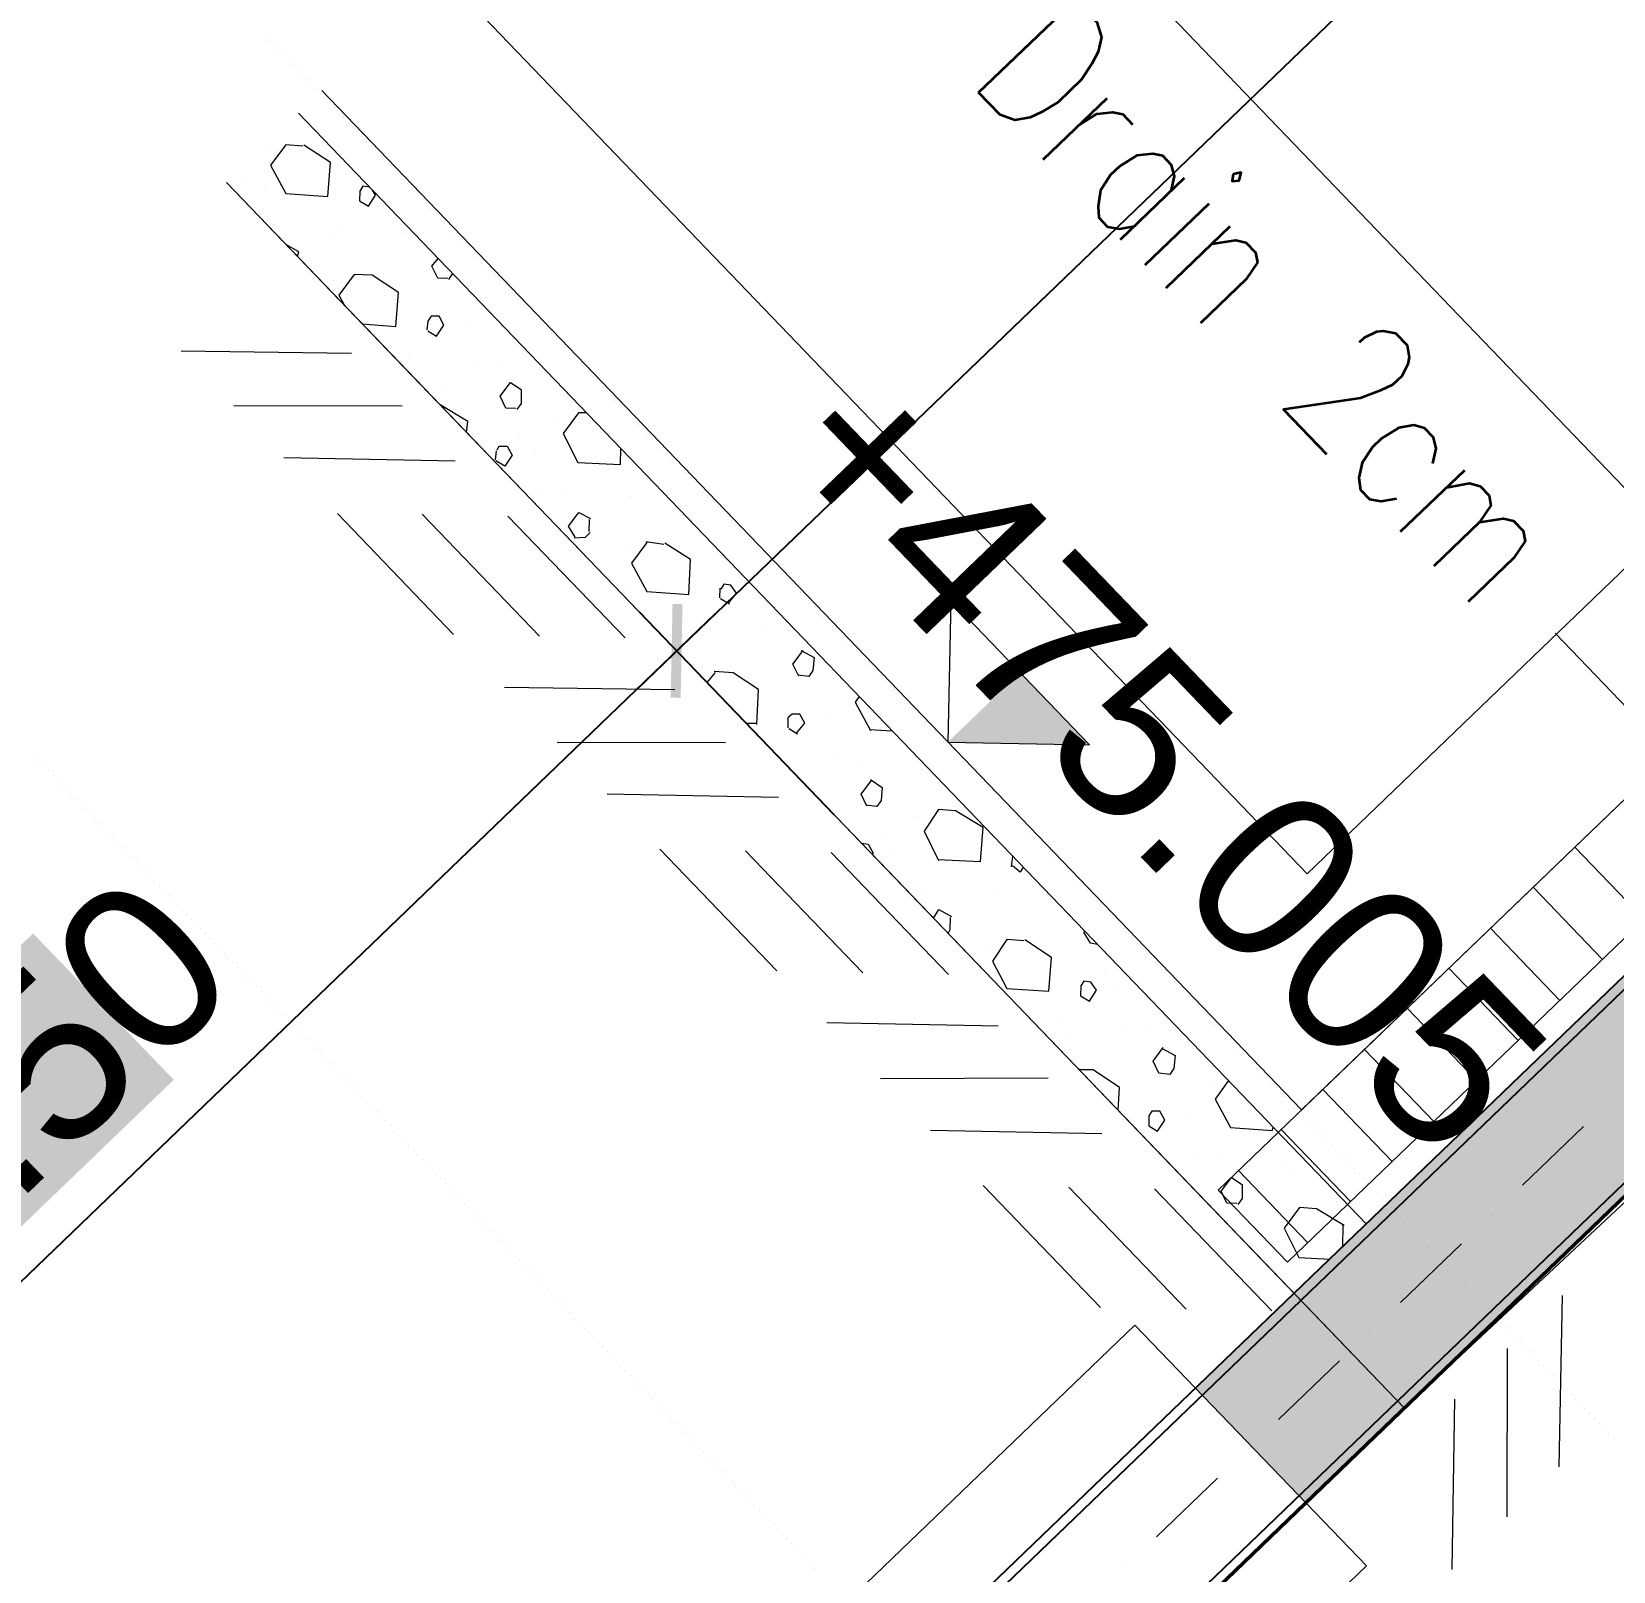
# Model space of a CAD drawing. Header units: metres. Extents: x 2687650.8 to 2687727.1, y 1234407.3 to 1234484.3.
# Drawn here: x 2687678.432 to 2687680.808, y 1234473.676 to 1234475.988 of the extents above; entities that cross this region are included whole.
import ezdxf

# ---------------------------------------------------------------- set-up
doc = ezdxf.new("R2010")
doc.units = ezdxf.units.M
for name, color, linetype in [('PDF_0', 7, 'Continuous'), ('PDF_080 Raumdefinitionen Kontur', 7, 'Continuous'), ('PDF_A__BEMH', 7, 'Continuous'), ('PDF_A__BEML', 7, 'Continuous'), ('PDF_E_BETON', 7, 'Continuous'), ('PDF_E_Text', 7, 'Continuous'), ('PDF_Ebene 2', 7, 'Continuous'), ('PDF_Text', 7, 'Continuous')]:
    doc.layers.add(name, color=color, linetype=linetype)
for name, color, linetype, true_color in [('PDF_E_Einlagen', 7, 'Continuous', 0x7f7f7f), ('PDF_E_Klapschnitte', 7, 'Continuous', 0x7f7f7f), ('PDF_E_Schnitte_1_50', 7, 'Continuous', 0x7f7f7f), ('PDF_Farbe71', 7, 'Continuous', 0xbfff7f)]:
    doc.layers.add(name, color=color, linetype=linetype, true_color=true_color)
doc.styles.add('PDF Arial', font='arial.ttf')

# ---------------------------------------------------------------- blocks, each defined once
blk = doc.blocks.new('A$C1c84ec86')
at = {"layer": 'PDF_0', "transparency": 33554559}
blk.add_hatch(color=256, dxfattribs=at).paths.add_polyline_path([(416.14, 3571.09), (426.09, 3561.14), (427.15, 3562.2), (417.2, 3572.15)])
at = {"layer": 'PDF_A__BEML', "true_color": 0xffffff, "transparency": 33554559}
blk.add_hatch(color=7, dxfattribs=at).paths.add_polyline_path([(385.24, 3415.73), (415.72, 3415.73), (415.72, 3467.58), (385.24, 3467.58)])
at = {"layer": 'PDF_Farbe71', "transparency": 33554559}
blk.add_hatch(color=256, dxfattribs=at).paths.add_polyline_path([(579.34, 3959.29), (555.42, 3959.29), (555.42, 3546.11), (579.34, 3546.11)])
at = {"layer": 'PDF_0', "lineweight": 18}
blk.add_lwpolyline([(324.07, 3566.65), (579.34, 3566.65), (583.36, 3856.21), (583.36, 4046.29), (941.51, 4046.29)], dxfattribs=at)
at = {"layer": 'PDF_080 Raumdefinitionen Kontur', "lineweight": 18}
blk.add_lwpolyline([(511.18, 3663.59), (553.31, 3663.59)], dxfattribs=at)
at = {"layer": 'PDF_A__BEMH', "lineweight": 20}
blk.add_lwpolyline([(459.75, 3586.54), (474.78, 3601.57), (444.72, 3601.57)], close=True, dxfattribs=at)
at = {"layer": 'PDF_A__BEMH', "transparency": 33554559}
blk.add_solid([(459.75, 3586.54), (459.75, 3601.57), (474.78, 3601.57)], dxfattribs=at)
at = {"layer": 'PDF_A__BEML', "lineweight": 25}
for points in [[(421.65, 3558.6), (421.65, 4214.36)], [(421.65, 3308.62), (421.65, 3574.69)]]:
    blk.add_lwpolyline(points, dxfattribs=at)
blk.add_lwpolyline([(413.6, 3566.65), (455.73, 3566.65)], close=True, dxfattribs=at)
at = {"layer": 'PDF_E_BETON', "lineweight": 18}
blk.add_lwpolyline([(542.3, 3316.66), (542.3, 3546.11), (592.47, 3546.11), (592.47, 3316.66)], close=True, dxfattribs=at)
at = {"layer": 'PDF_E_Einlagen', "lineweight": 18}
for points in [[(551.4, 3643.48), (536.37, 3643.48)], [(551.4, 3634.8), (536.37, 3634.8)], [(551.4, 3625.91), (536.37, 3625.91)], [(551.4, 3617.24), (536.37, 3617.24)], [(551.4, 3608.56), (536.37, 3608.56)], [(551.4, 3599.67), (536.37, 3599.67)], [(551.4, 3590.99), (536.37, 3590.99)], [(551.4, 3582.31), (536.37, 3582.31)], [(551.4, 3573.42), (536.37, 3573.42)]]:
    blk.add_lwpolyline(points, dxfattribs=at)
at = {"layer": 'PDF_E_Klapschnitte', "lineweight": 18}
for points in [[(328.09, 3578.71), (326.18, 3577.02), (326.82, 3573.21), (331.48, 3571.94), (336.13, 3576.17), (332.75, 3579.98), (328.09, 3578.92)], [(339.52, 3581.67), (338.67, 3581.04), (338.88, 3580.19), (339.94, 3579.13), (341.42, 3579.56), (341, 3581.46), (340.15, 3581.67)], [(348.2, 3580.83), (348.2, 3580.83)], [(357.51, 3580.62), (356.45, 3579.56), (354.55, 3580.19), (354.34, 3581.67)], [(357.72, 3580.62), (357.51, 3581.67)], [(386.51, 3581.67), (385.66, 3580.83), (386.3, 3577.02), (390.96, 3575.54), (395.61, 3579.98), (393.92, 3581.67)], [(431.17, 3581.04), (431.17, 3581.04)], [(434.56, 3580.19), (436.68, 3580.83), (437.95, 3579.35), (438.16, 3578.29), (436.89, 3577.23)], [(437.1, 3577.23), (435.19, 3577.86), (434.77, 3580.4)], [(445.57, 3581.67), (445.78, 3580.62), (450.43, 3579.35)], [(450.22, 3579.35), (452.76, 3581.67)], [(459.96, 3580.83), (459.96, 3580.83)], [(471.39, 3573.21), (476.05, 3577.65), (472.66, 3581.46), (468, 3580.19), (466.1, 3578.5), (466.94, 3574.69), (471.6, 3573.21)], [(478.8, 3581.67), (479.86, 3580.4)], [(478.8, 3581.67), (478.8, 3581.67)], [(481.13, 3581.67), (481.34, 3580.83), (479.86, 3580.62)], [(497.21, 3581.67), (496.37, 3581.04), (494.46, 3581.46), (494.46, 3581.67)], [(525.58, 3581.67), (526.21, 3578.29), (530.87, 3577.02), (535.53, 3581.25), (535.31, 3581.67)], [(549.92, 3580.83), (549.92, 3580.83)], [(364.07, 3578.08), (364.07, 3578.08)], [(384.18, 3577.86), (384.18, 3577.86)], [(400.27, 3577.86), (400.27, 3577.86)], [(406.83, 3574.69), (407.47, 3570.88), (412.12, 3569.61), (416.78, 3573.84), (413.18, 3577.65), (408.74, 3576.59)], [(421.86, 3577.23), (421.65, 3579.13), (420.17, 3579.35), (419.32, 3578.71), (419.53, 3577.86)], [(419.32, 3577.86), (420.38, 3576.81)], [(428.63, 3578.5), (428.63, 3578.5)], [(500.81, 3579.77), (500.81, 3579.77)], [(503.99, 3579.56), (503.99, 3579.56)], [(511.82, 3578.71), (511.82, 3578.71)], [(515.21, 3577.86), (517.32, 3578.5), (518.59, 3577.02), (518.8, 3575.96), (517.53, 3574.9), (515.63, 3575.54), (515.21, 3578.08)], [(524.1, 3579.35), (524.1, 3579.35)], [(540.18, 3579.35), (540.18, 3579.35)], [(541.66, 3578.71), (541.66, 3578.71)], [(553.31, 3579.13), (548.65, 3577.86), (546.74, 3576.17), (547.38, 3572.36), (552.04, 3570.88), (555.42, 3574.05)], [(555.42, 3576.81), (553.09, 3579.13)], [(361.11, 3573), (362.59, 3573.42), (362.17, 3575.32), (360.69, 3575.75), (359.84, 3574.9), (360.05, 3574.05), (360.9, 3573)], [(371.9, 3577.23), (371.9, 3577.23)], [(378.68, 3574.48), (377.62, 3573.42), (375.71, 3574.05), (375.29, 3576.59), (377.2, 3577.02), (378.68, 3575.54), (378.89, 3574.48)], [(406.62, 3574.69), (408.74, 3576.38)], [(422.07, 3577.23), (420.59, 3576.81)], [(444.51, 3575.75), (444.51, 3575.75)], [(464.62, 3575.54), (464.62, 3575.54)], [(480.92, 3575.54), (480.92, 3575.54)], [(489.17, 3574.05), (487.27, 3572.36), (488.11, 3568.55), (492.56, 3567.28), (497.21, 3571.51), (493.83, 3575.32), (489.17, 3574.27)], [(509.28, 3576.17), (509.28, 3576.17)], [(324.7, 3574.27), (324.7, 3574.27)], [(340.79, 3574.27), (340.79, 3574.27)], [(341, 3573.21), (341, 3573.21)], [(353.49, 3566.65), (357.3, 3570.03), (353.91, 3573.84), (349.26, 3572.78), (347.35, 3570.88), (347.99, 3567.07), (349.68, 3566.65)], [(369.15, 3574.9), (369.15, 3574.9)], [(443.03, 3571.09), (442.81, 3573), (441.33, 3573.42), (440.49, 3572.57), (440.49, 3571.73), (441.54, 3570.67)], [(452.34, 3574.9), (452.34, 3574.9)], [(455.73, 3574.27), (457.84, 3574.69), (459.11, 3573.21), (459.32, 3572.15), (458.05, 3571.09)], [(458.27, 3571.09), (456.36, 3571.73), (455.94, 3574.27)], [(525.15, 3573.42), (525.15, 3573.42)], [(545.26, 3573.21), (545.26, 3573.21)], [(381.85, 3572.15), (381.85, 3572.15)], [(385.24, 3572.15), (385.24, 3572.15)], [(393.07, 3571.09), (393.07, 3571.09)], [(398.79, 3567.49), (396.88, 3567.92), (396.46, 3570.46), (398.36, 3571.09)], [(399.63, 3569.61), (398.36, 3570.88)], [(405.14, 3571.94), (405.14, 3571.94)], [(421.44, 3571.94), (421.44, 3571.94)], [(422.71, 3571.09), (422.71, 3571.09)], [(437.95, 3567.7), (434.35, 3571.51), (429.9, 3570.46), (427.79, 3568.55)], [(443.24, 3571.09), (441.76, 3570.67)], [(449.8, 3572.57), (449.8, 3572.57)], [(532.99, 3572.57), (532.99, 3572.57)], [(539.76, 3569.82), (538.7, 3568.76), (536.8, 3569.4), (536.37, 3571.94), (538.28, 3572.36), (539.76, 3570.88), (539.97, 3569.82)], [(325.76, 3568.34), (325.76, 3568.34)], [(328.72, 3570.03), (328.72, 3570.03)], [(345.87, 3568.13), (345.87, 3568.13)], [(361.96, 3568.13), (361.96, 3568.13)], [(369.58, 3568.97), (369.58, 3568.97)], [(381.22, 3568.13), (381.01, 3568.76), (381.85, 3569.61), (383.34, 3569.19), (383.76, 3567.28), (382.28, 3566.86)], [(390.32, 3568.76), (390.32, 3568.76)], [(399.85, 3569.61), (399.85, 3568.55), (398.79, 3567.28)], [(428, 3568.55), (428.21, 3566.65)], [(463.35, 3570.03), (463.35, 3570.03)], [(465.67, 3569.61), (465.67, 3569.61)], [(473.51, 3568.76), (473.51, 3568.76)], [(477.32, 3566.65), (476.89, 3568.13), (479.01, 3568.76)], [(480.49, 3566.65), (480.28, 3567.28), (479.01, 3568.55)], [(485.78, 3569.61), (485.78, 3569.61)], [(502.08, 3569.61), (502.08, 3569.61)], [(504.2, 3569.19), (504.2, 3569.19)], [(517.32, 3566.65), (514.99, 3569.19), (510.34, 3568.13), (508.86, 3566.65)], [(530.45, 3570.24), (530.45, 3570.24)], [(545.05, 3568.13), (545.05, 3568.13)], [(333.59, 3567.49), (333.59, 3567.49)], [(339.52, 3566.65), (339.1, 3567.28), (336.98, 3566.65)], [(336.98, 3566.65), (336.98, 3566.65)], [(361.32, 3566.86), (361.32, 3566.86)], [(376.14, 3566.65), (375.08, 3567.92), (370.42, 3566.65)], [(370.42, 3566.65), (370.42, 3566.65)], [(381.22, 3567.92), (382.07, 3566.86)], [(410.43, 3567.92), (410.43, 3567.92)], [(436.68, 3566.65), (437.73, 3567.7)], [(451.28, 3567.07), (451.28, 3567.07)], [(461.65, 3566.65), (462.5, 3567.28), (463.98, 3566.86), (463.98, 3566.65)], [(546.32, 3567.28), (546.32, 3567.28)]]:
    blk.add_lwpolyline(points, dxfattribs=at)
for points in [[(502.51, 3574.9), (502.08, 3576.81), (500.6, 3577.02), (499.75, 3576.38), (499.97, 3575.54), (501.02, 3574.48)], [(523.67, 3568.76), (523.25, 3570.67), (521.77, 3571.09), (520.92, 3570.24), (521.13, 3569.4), (522.19, 3568.34)]]:
    blk.add_lwpolyline(points, close=True, dxfattribs=at)
at = {"layer": 'PDF_E_Schnitte_1_50', "color": 160, "lineweight": 25, "true_color": 0x3333ff}
for points in [[(555.42, 3316.66), (555.42, 4206.31), (579.34, 4206.31), (579.34, 3316.66)], [(556.9, 3316.66), (556.9, 4206.31)], [(577.86, 4206.31), (577.86, 3316.66)]]:
    blk.add_lwpolyline(points, dxfattribs=at)
at = {"layer": 'PDF_E_Schnitte_1_50', "color": 7, "lineweight": 50}
blk.add_lwpolyline([(579.34, 3332.12), (579.34, 4046.29), (830.38, 4046.29)], dxfattribs=at)
at = {"layer": 'PDF_E_Schnitte_1_50', "lineweight": 18}
blk.add_lwpolyline([(536.37, 3569.19), (551.4, 3569.19), (551.4, 3906.8), (536.37, 3906.8)], close=True, dxfattribs=at)
for points in [[(385.03, 3890.29), (511.4, 3890.29), (511.4, 3611.73), (324.07, 3611.73)], [(536.37, 3609.19), (536.37, 3854.31)], [(579.34, 3546.11), (579.34, 3581.67), (579.34, 3616.6), (579.34, 3651.53), (579.34, 3686.66), (579.34, 3721.59), (579.34, 3756.73), (579.34, 3792.08)], [(324.07, 3586.54), (536.37, 3586.54), (536.37, 3609.62)], [(583.58, 3595.43), (601.78, 3577.23)], [(583.58, 3584), (601.78, 3566.43)], [(583.58, 3573), (601.78, 3555)], [(324.07, 3566.65), (364.28, 3566.65), (399.21, 3566.65), (434.14, 3566.65), (469.27, 3566.65), (504.2, 3566.65), (539.34, 3566.65), (579.34, 3566.65)], [(355.61, 3562.41), (337.61, 3544.21)], [(366.61, 3562.41), (349.04, 3544.21)], [(378.04, 3562.41), (359.84, 3544.21)], [(389.47, 3562.41), (414.87, 3562.41)], [(425.67, 3562.41), (407.68, 3544.21)], [(436.68, 3562.41), (419.11, 3544.21)], [(448.11, 3562.41), (429.9, 3544.21)], [(459.54, 3562.41), (484.94, 3562.41)], [(495.73, 3562.41), (477.53, 3544.21)], [(506.53, 3562.41), (489.17, 3544.21)], [(518.17, 3562.41), (499.97, 3544.21)], [(529.6, 3562.41), (555, 3562.41)], [(380.37, 3553.31), (405.77, 3553.31)], [(450.43, 3553.31), (475.84, 3553.31)], [(520.5, 3553.31), (545.9, 3553.31)], [(371.48, 3544.21), (396.67, 3544.21)], [(441.33, 3544.21), (466.73, 3544.21)], [(511.4, 3544.21), (536.8, 3544.21)]]:
    blk.add_lwpolyline(points, dxfattribs=at)
at = {"layer": 'PDF_E_Schnitte_1_50', "color": 7, "lineweight": 20}
for points in [[(567.49, 3602.63), (567.49, 3615.33)], [(567.49, 3596.28), (567.49, 3596.28)], [(567.49, 3577.23), (567.49, 3589.93)], [(567.49, 3570.88), (567.49, 3570.88)], [(567.49, 3551.83), (567.49, 3564.53)], [(567.49, 3545.48), (567.49, 3545.48)], [(567.49, 3526.43), (567.49, 3539.13)], [(567.49, 3520.08), (567.49, 3520.08)]]:
    blk.add_lwpolyline(points, dxfattribs=at)
at = {"layer": 'PDF_E_Schnitte_1_50', "color": 7, "lineweight": 18}
blk.add_lwpolyline([(324.07, 3581.67), (555.42, 3581.67)], dxfattribs=at)
at = {"layer": 'PDF_E_Text', "lineweight": 35}
for points in [[(392.65, 3657.45), (392.65, 3677.56), (397.31, 3677.56), (399.42, 3676.5), (400.69, 3674.6), (401.33, 3672.69), (401.96, 3669.94), (401.96, 3665.07), (401.33, 3662.32), (400.69, 3660.42), (399.42, 3658.51), (397.31, 3657.45)], [(428, 3676.5), (428.63, 3675.66), (429.27, 3676.5), (428.63, 3677.56)]]:
    blk.add_lwpolyline(points, close=True, dxfattribs=at)
for points in [[(459.32, 3672.69), (459.32, 3673.75), (459.96, 3675.66), (460.59, 3676.5), (462.08, 3677.56), (464.62, 3677.56), (466.1, 3676.5), (466.73, 3675.66), (467.37, 3673.75), (467.37, 3671.85), (466.73, 3669.94), (465.46, 3666.98), (458.69, 3657.45), (468, 3657.45)], [(406.62, 3657.45), (406.62, 3670.79)], [(406.62, 3665.07), (407.25, 3668.04), (408.74, 3669.94), (410.01, 3670.79), (412.12, 3670.79)], [(423.34, 3668.04), (422.07, 3669.94), (420.59, 3670.79), (418.68, 3670.79), (417.41, 3669.94), (415.93, 3668.04), (415.3, 3665.07), (415.3, 3663.17), (415.93, 3660.42), (417.41, 3658.51), (418.68, 3657.45), (420.59, 3657.45), (422.07, 3658.51), (423.34, 3660.42)], [(423.34, 3670.79), (423.34, 3657.45)], [(428.63, 3670.79), (428.63, 3657.45)], [(433.29, 3657.45), (433.29, 3670.79)], [(433.29, 3666.98), (435.41, 3669.94), (436.68, 3670.79), (438.79, 3670.79), (440.06, 3669.94), (440.7, 3666.98), (440.7, 3657.45)], [(480.07, 3668.04), (478.8, 3669.94), (477.32, 3670.79), (475.41, 3670.79), (473.93, 3669.94), (472.66, 3668.04), (472.02, 3665.07), (472.02, 3663.17), (472.66, 3660.42), (473.93, 3658.51), (475.41, 3657.45), (477.32, 3657.45), (478.8, 3658.51), (480.07, 3660.42)], [(484.09, 3657.45), (484.09, 3670.79)], [(484.09, 3666.98), (486, 3669.94), (487.48, 3670.79), (489.38, 3670.79), (490.65, 3669.94), (491.29, 3666.98), (491.29, 3657.45)], [(491.29, 3666.98), (493.4, 3669.94), (494.67, 3670.79), (496.79, 3670.79), (498.06, 3669.94), (498.7, 3666.98), (498.7, 3657.45)]]:
    blk.add_lwpolyline(points, dxfattribs=at)
at = {"layer": 'PDF_Ebene 2', "lineweight": 20}
for points in [[(109.43, 3686.24), (965.22, 3686.24)], [(312.21, 3586.12), (312.21, 3586.12)], [(313.27, 3586.12), (313.27, 3586.12)], [(314.12, 3586.12), (314.12, 3586.12)], [(315.18, 3586.12), (315.18, 3586.12)], [(316.24, 3586.12), (316.24, 3586.12)], [(317.29, 3586.12), (317.29, 3586.12)], [(318.14, 3586.12), (318.14, 3586.12)], [(319.2, 3586.12), (319.2, 3586.12)], [(320.26, 3586.12), (320.26, 3586.12)], [(321.32, 3586.12), (321.32, 3586.12)], [(322.16, 3586.12), (322.16, 3586.12)], [(323.22, 3586.12), (323.22, 3586.12)], [(324.28, 3586.12), (324.28, 3586.12)], [(325.13, 3586.12), (325.13, 3586.12)], [(326.18, 3586.12), (326.18, 3586.12)], [(327.24, 3586.12), (327.24, 3586.12)], [(328.3, 3586.12), (328.3, 3586.12)], [(329.15, 3586.12), (329.15, 3586.12)], [(330.21, 3586.12), (330.21, 3586.12)], [(331.26, 3586.12), (331.26, 3586.12)], [(332.11, 3586.12), (332.11, 3586.12)], [(333.17, 3586.12), (333.17, 3586.12)], [(334.23, 3586.12), (334.23, 3586.12)], [(335.29, 3586.12), (335.29, 3586.12)], [(336.13, 3586.12), (336.13, 3586.12)], [(337.19, 3586.12), (337.19, 3586.12)], [(338.25, 3586.12), (338.25, 3586.12)], [(339.31, 3586.12), (339.31, 3586.12)], [(340.15, 3586.12), (340.15, 3586.12)], [(341.21, 3586.12), (341.21, 3586.12)], [(342.27, 3586.12), (342.27, 3586.12)], [(343.12, 3586.12), (343.12, 3586.12)], [(344.18, 3586.12), (344.18, 3586.12)], [(345.23, 3586.12), (345.23, 3586.12)], [(346.29, 3586.12), (346.29, 3586.12)], [(347.14, 3586.12), (347.14, 3586.12)], [(348.2, 3586.12), (348.2, 3586.12)], [(349.26, 3586.12), (349.26, 3586.12)], [(350.31, 3586.12), (350.31, 3586.12)], [(351.16, 3586.12), (351.16, 3586.12)], [(352.22, 3586.12), (352.22, 3586.12)], [(353.28, 3586.12), (353.28, 3586.12)], [(354.12, 3586.12), (354.12, 3586.12)], [(355.18, 3586.12), (355.18, 3586.12)], [(356.24, 3586.12), (356.24, 3586.12)], [(357.3, 3586.12), (357.3, 3586.12)], [(358.15, 3586.12), (358.15, 3586.12)], [(359.2, 3586.12), (359.2, 3586.12)], [(360.26, 3586.12), (360.26, 3586.12)], [(361.32, 3586.12), (361.32, 3586.12)], [(362.17, 3586.12), (362.17, 3586.12)], [(363.23, 3586.12), (363.23, 3586.12)], [(364.28, 3586.12), (364.28, 3586.12)], [(365.13, 3586.12), (365.13, 3586.12)], [(366.19, 3586.12), (366.19, 3586.12)], [(367.25, 3586.12), (367.25, 3586.12)], [(368.31, 3586.12), (368.31, 3586.12)], [(369.15, 3586.12), (369.15, 3586.12)], [(370.21, 3586.12), (370.21, 3586.12)], [(371.27, 3586.12), (371.27, 3586.12)], [(372.33, 3586.12), (372.33, 3586.12)], [(373.17, 3586.12), (373.17, 3586.12)], [(374.23, 3586.12), (374.23, 3586.12)], [(375.29, 3586.12), (375.29, 3586.12)], [(376.14, 3586.12), (376.14, 3586.12)], [(377.2, 3586.12), (377.2, 3586.12)], [(378.26, 3586.12), (378.26, 3586.12)], [(379.31, 3586.12), (379.31, 3586.12)], [(380.16, 3586.12), (380.16, 3586.12)], [(381.22, 3586.12), (381.22, 3586.12)], [(382.28, 3586.12), (382.28, 3586.12)], [(383.12, 3586.12), (383.12, 3586.12)], [(384.18, 3586.12), (384.18, 3586.12)], [(385.24, 3586.12), (385.24, 3586.12)], [(386.3, 3586.12), (386.3, 3586.12)], [(387.15, 3586.12), (387.15, 3586.12)], [(388.2, 3586.12), (388.2, 3586.12)], [(389.26, 3586.12), (389.26, 3586.12)], [(390.32, 3586.12), (390.32, 3586.12)], [(391.17, 3586.12), (391.17, 3586.12)], [(392.23, 3586.12), (392.23, 3586.12)], [(393.28, 3586.12), (393.28, 3586.12)], [(394.13, 3586.12), (394.13, 3586.12)], [(395.19, 3586.12), (395.19, 3586.12)], [(396.25, 3586.12), (396.25, 3586.12)], [(397.31, 3586.12), (397.31, 3586.12)], [(398.15, 3586.12), (398.15, 3586.12)], [(399.21, 3586.12), (399.21, 3586.12)], [(400.27, 3586.12), (400.27, 3586.12)], [(401.33, 3586.12), (401.33, 3586.12)], [(402.17, 3586.12), (402.17, 3586.12)], [(403.23, 3586.12), (403.23, 3586.12)], [(404.29, 3586.12), (404.29, 3586.12)], [(405.14, 3586.12), (405.14, 3586.12)], [(406.2, 3586.12), (406.2, 3586.12)], [(407.25, 3586.12), (407.25, 3586.12)], [(408.31, 3586.12), (408.31, 3586.12)], [(409.16, 3586.12), (409.16, 3586.12)], [(410.22, 3586.12), (410.22, 3586.12)], [(411.28, 3586.12), (411.28, 3586.12)], [(412.33, 3586.12), (412.33, 3586.12)], [(413.18, 3586.12), (413.18, 3586.12)], [(414.24, 3586.12), (414.24, 3586.12)], [(415.3, 3586.12), (415.3, 3586.12)], [(416.14, 3586.12), (416.14, 3586.12)], [(417.2, 3586.12), (417.2, 3586.12)], [(418.26, 3586.12), (418.26, 3586.12)], [(419.32, 3586.12), (419.32, 3586.12)], [(420.17, 3586.12), (420.17, 3586.12)], [(421.22, 3586.12), (421.22, 3586.12)], [(422.28, 3586.12), (422.28, 3586.12)], [(423.34, 3586.12), (423.34, 3586.12)], [(424.19, 3586.12), (424.19, 3586.12)], [(425.25, 3586.12), (425.25, 3586.12)], [(426.3, 3586.12), (426.3, 3586.12)], [(427.15, 3586.12), (427.15, 3586.12)], [(428.21, 3586.12), (428.21, 3586.12)], [(429.27, 3586.12), (429.27, 3586.12)], [(430.33, 3586.12), (430.33, 3586.12)], [(431.17, 3586.12), (431.17, 3586.12)], [(432.23, 3586.12), (432.23, 3586.12)], [(433.29, 3586.12), (433.29, 3586.12)], [(434.35, 3586.12), (434.35, 3586.12)], [(435.19, 3586.12), (435.19, 3586.12)], [(436.25, 3586.12), (436.25, 3586.12)], [(437.31, 3586.12), (437.31, 3586.12)], [(438.16, 3586.12), (438.16, 3586.12)], [(439.22, 3586.12), (439.22, 3586.12)], [(440.27, 3586.12), (440.27, 3586.12)], [(441.33, 3586.12), (441.33, 3586.12)], [(442.18, 3586.12), (442.18, 3586.12)], [(443.24, 3586.12), (443.24, 3586.12)], [(444.3, 3586.12), (444.3, 3586.12)], [(445.14, 3586.12), (445.14, 3586.12)], [(446.2, 3586.12), (446.2, 3586.12)], [(447.26, 3586.12), (447.26, 3586.12)], [(448.32, 3586.12), (448.32, 3586.12)], [(449.16, 3586.12), (449.16, 3586.12)], [(450.22, 3586.12), (450.22, 3586.12)], [(451.28, 3586.12), (451.28, 3586.12)], [(452.34, 3586.12), (452.34, 3586.12)], [(453.19, 3586.12), (453.19, 3586.12)], [(454.24, 3586.12), (454.24, 3586.12)], [(455.3, 3586.12), (455.3, 3586.12)], [(456.15, 3586.12), (456.15, 3586.12)], [(457.21, 3586.12), (457.21, 3586.12)], [(458.27, 3586.12), (458.27, 3586.12)], [(459.32, 3586.12), (459.32, 3586.12)], [(460.17, 3586.12), (460.17, 3586.12)], [(461.23, 3586.12), (461.23, 3586.12)], [(462.29, 3586.12), (462.29, 3586.12)], [(463.35, 3586.12), (463.35, 3586.12)], [(464.19, 3586.12), (464.19, 3586.12)], [(465.25, 3586.12), (465.25, 3586.12)], [(466.31, 3586.12), (466.31, 3586.12)], [(467.16, 3586.12), (467.16, 3586.12)], [(468.21, 3586.12), (468.21, 3586.12)], [(469.27, 3586.12), (469.27, 3586.12)], [(470.33, 3586.12), (470.33, 3586.12)], [(471.18, 3586.12), (471.18, 3586.12)], [(472.24, 3586.12), (472.24, 3586.12)], [(473.3, 3586.12), (473.3, 3586.12)], [(474.35, 3586.12), (474.35, 3586.12)], [(475.2, 3586.12), (475.2, 3586.12)], [(476.26, 3586.12), (476.26, 3586.12)], [(477.32, 3586.12), (477.32, 3586.12)], [(478.16, 3586.12), (478.16, 3586.12)], [(479.22, 3586.12), (479.22, 3586.12)], [(480.28, 3586.12), (480.28, 3586.12)], [(481.34, 3586.12), (481.34, 3586.12)], [(482.19, 3586.12), (482.19, 3586.12)], [(483.24, 3586.12), (483.24, 3586.12)], [(484.3, 3586.12), (484.3, 3586.12)], [(485.36, 3586.12), (485.36, 3586.12)], [(486.21, 3586.12), (486.21, 3586.12)], [(487.27, 3586.12), (487.27, 3586.12)], [(488.32, 3586.12), (488.32, 3586.12)], [(489.17, 3586.12), (489.17, 3586.12)], [(490.23, 3586.12), (490.23, 3586.12)], [(491.29, 3586.12), (491.29, 3586.12)], [(492.35, 3586.12), (492.35, 3586.12)], [(493.19, 3586.12), (493.19, 3586.12)], [(494.25, 3586.12), (494.25, 3586.12)], [(495.31, 3586.12), (495.31, 3586.12)], [(496.16, 3586.12), (496.16, 3586.12)], [(497.21, 3586.12), (497.21, 3586.12)], [(498.27, 3586.12), (498.27, 3586.12)], [(499.33, 3586.12), (499.33, 3586.12)], [(500.18, 3586.12), (500.18, 3586.12)], [(501.24, 3586.12), (501.24, 3586.12)], [(502.29, 3586.12), (502.29, 3586.12)], [(503.35, 3586.12), (503.35, 3586.12)], [(504.2, 3586.12), (504.2, 3586.12)], [(505.26, 3586.12), (505.26, 3586.12)], [(506.32, 3586.12), (506.32, 3586.12)], [(507.16, 3586.12), (507.16, 3586.12)], [(508.22, 3586.12), (508.22, 3586.12)], [(509.28, 3586.12), (509.28, 3586.12)], [(510.34, 3586.12), (510.34, 3586.12)], [(511.18, 3586.12), (511.18, 3586.12)], [(512.24, 3586.12), (512.24, 3586.12)], [(513.3, 3586.12), (513.3, 3586.12)], [(514.36, 3586.12), (514.36, 3586.12)], [(515.21, 3586.12), (515.21, 3586.12)], [(516.26, 3586.12), (516.26, 3586.12)], [(517.32, 3586.12), (517.32, 3586.12)], [(518.17, 3586.12), (518.17, 3586.12)], [(519.23, 3586.12), (519.23, 3586.12)], [(520.29, 3586.12), (520.29, 3586.12)], [(521.34, 3586.12), (521.34, 3586.12)], [(522.19, 3586.12), (522.19, 3586.12)], [(523.25, 3586.12), (523.25, 3586.12)], [(524.31, 3586.12), (524.31, 3586.12)], [(525.37, 3586.12), (525.37, 3586.12)], [(526.21, 3586.12), (526.21, 3586.12)], [(527.27, 3586.12), (527.27, 3586.12)], [(528.33, 3586.12), (528.33, 3586.12)], [(529.18, 3586.12), (529.18, 3586.12)], [(530.23, 3586.12), (530.23, 3586.12)], [(531.29, 3586.12), (531.29, 3586.12)], [(532.35, 3586.12), (532.35, 3586.12)], [(533.2, 3586.12), (533.2, 3586.12)], [(534.26, 3586.12), (534.26, 3586.12)], [(535.31, 3586.12), (535.31, 3586.12)], [(536.37, 3586.12), (536.37, 3586.12)], [(537.22, 3586.12), (537.22, 3586.12)], [(538.28, 3586.12), (538.28, 3586.12)], [(539.34, 3586.12), (539.34, 3586.12)], [(540.18, 3586.12), (540.18, 3586.12)], [(541.24, 3586.12), (541.24, 3586.12)], [(542.3, 3586.12), (542.3, 3586.12)], [(543.36, 3586.12), (543.36, 3586.12)], [(544.2, 3586.12), (544.2, 3586.12)], [(545.26, 3586.12), (545.26, 3586.12)], [(546.32, 3586.12), (546.32, 3586.12)], [(547.17, 3586.12), (547.17, 3586.12)], [(548.23, 3586.12), (548.23, 3586.12)], [(549.28, 3586.12), (549.28, 3586.12)], [(550.34, 3586.12), (550.34, 3586.12)], [(551.19, 3586.12), (551.19, 3586.12)], [(552.25, 3586.12), (552.25, 3586.12)], [(553.31, 3586.12), (553.31, 3586.12)], [(554.36, 3586.12), (554.36, 3586.12)], [(555.21, 3586.12), (555.21, 3586.12)], [(556.27, 3586.12), (556.27, 3586.12)], [(557.33, 3586.12), (557.33, 3586.12)], [(558.17, 3586.12), (558.17, 3586.12)], [(559.23, 3586.12), (559.23, 3586.12)], [(560.29, 3586.12), (560.29, 3586.12)], [(561.35, 3586.12), (561.35, 3586.12)], [(562.2, 3586.12), (562.2, 3586.12)], [(563.25, 3586.12), (563.25, 3586.12)], [(564.31, 3586.12), (564.31, 3586.12)], [(565.37, 3586.12), (565.37, 3586.12)], [(566.22, 3586.12), (566.22, 3586.12)], [(567.28, 3586.12), (567.28, 3586.12)], [(568.34, 3586.12), (568.34, 3586.12)], [(569.18, 3586.12), (569.18, 3586.12)], [(570.24, 3586.12), (570.24, 3586.12)], [(571.3, 3586.12), (571.3, 3586.12)], [(572.36, 3586.12), (572.36, 3586.12)], [(573.2, 3586.12), (573.2, 3586.12)], [(574.26, 3586.12), (574.26, 3586.12)], [(575.32, 3586.12), (575.32, 3586.12)], [(576.38, 3586.12), (576.38, 3586.12)], [(577.23, 3586.12), (577.23, 3586.12)], [(578.28, 3586.12), (578.28, 3586.12)], [(579.34, 3586.12), (579.34, 3586.12)], [(580.19, 3586.12), (580.19, 3586.12)], [(581.25, 3586.12), (581.25, 3586.12)], [(582.31, 3586.12), (582.31, 3586.12)], [(583.36, 3586.12), (583.36, 3586.12)], [(584.21, 3586.12), (584.21, 3586.12)], [(585.27, 3586.12), (585.27, 3586.12)], [(586.33, 3586.12), (586.33, 3586.12)], [(587.39, 3586.12), (587.39, 3586.12)], [(588.23, 3586.12), (588.23, 3586.12)], [(589.29, 3586.12), (589.29, 3586.12)], [(590.35, 3586.12), (590.35, 3586.12)], [(591.2, 3586.12), (591.2, 3586.12)], [(592.25, 3586.12), (592.25, 3586.12)], [(593.31, 3586.12), (593.31, 3586.12)], [(594.37, 3586.12), (594.37, 3586.12)], [(595.22, 3586.12), (595.22, 3586.12)], [(596.28, 3586.12), (596.28, 3586.12)], [(597.33, 3586.12), (597.33, 3586.12)], [(598.18, 3586.12), (598.18, 3586.12)], [(599.24, 3586.12), (599.24, 3586.12)], [(600.3, 3586.12), (600.3, 3586.12)], [(601.36, 3586.12), (601.36, 3586.12)], [(602.2, 3586.12), (602.2, 3586.12)], [(603.26, 3586.12), (603.26, 3586.12)], [(604.32, 3586.12), (604.32, 3586.12)], [(366.19, 3486.21), (366.19, 3486.21)], [(367.25, 3486.21), (367.25, 3486.21)], [(368.31, 3486.21), (368.31, 3486.21)], [(369.15, 3486.21), (369.15, 3486.21)], [(370.21, 3486.21), (370.21, 3486.21)], [(371.27, 3486.21), (371.27, 3486.21)], [(372.33, 3486.21), (372.33, 3486.21)], [(373.17, 3486.21), (373.17, 3486.21)], [(374.23, 3486.21), (374.23, 3486.21)], [(375.29, 3486.21), (375.29, 3486.21)], [(376.14, 3486.21), (376.14, 3486.21)], [(377.2, 3486.21), (377.2, 3486.21)], [(378.26, 3486.21), (378.26, 3486.21)], [(379.31, 3486.21), (379.31, 3486.21)], [(380.16, 3486.21), (380.16, 3486.21)], [(381.22, 3486.21), (381.22, 3486.21)], [(382.28, 3486.21), (382.28, 3486.21)], [(383.12, 3486.21), (383.12, 3486.21)], [(384.18, 3486.21), (384.18, 3486.21)], [(385.24, 3486.21), (385.24, 3486.21)], [(386.3, 3486.21), (386.3, 3486.21)], [(387.15, 3486.21), (387.15, 3486.21)], [(388.2, 3486.21), (388.2, 3486.21)], [(389.26, 3486.21), (389.26, 3486.21)], [(390.32, 3486.21), (390.32, 3486.21)], [(391.17, 3486.21), (391.17, 3486.21)], [(392.23, 3486.21), (392.23, 3486.21)], [(393.28, 3486.21), (393.28, 3486.21)], [(394.13, 3486.21), (394.13, 3486.21)], [(395.19, 3486.21), (395.19, 3486.21)], [(396.25, 3486.21), (396.25, 3486.21)], [(397.31, 3486.21), (397.31, 3486.21)], [(398.15, 3486.21), (398.15, 3486.21)], [(399.21, 3486.21), (399.21, 3486.21)], [(400.27, 3486.21), (400.27, 3486.21)], [(401.33, 3486.21), (401.33, 3486.21)], [(402.17, 3486.21), (402.17, 3486.21)], [(403.23, 3486.21), (403.23, 3486.21)], [(404.29, 3486.21), (404.29, 3486.21)], [(405.14, 3486.21), (405.14, 3486.21)], [(406.2, 3486.21), (406.2, 3486.21)], [(407.25, 3486.21), (407.25, 3486.21)], [(408.31, 3486.21), (408.31, 3486.21)], [(409.16, 3486.21), (409.16, 3486.21)], [(410.22, 3486.21), (410.22, 3486.21)], [(411.28, 3486.21), (411.28, 3486.21)], [(412.33, 3486.21), (412.33, 3486.21)], [(413.18, 3486.21), (413.18, 3486.21)], [(414.24, 3486.21), (414.24, 3486.21)], [(415.3, 3486.21), (415.3, 3486.21)], [(416.14, 3486.21), (416.14, 3486.21)], [(417.2, 3486.21), (417.2, 3486.21)], [(418.26, 3486.21), (418.26, 3486.21)], [(419.32, 3486.21), (419.32, 3486.21)], [(420.17, 3486.21), (420.17, 3486.21)], [(421.22, 3486.21), (421.22, 3486.21)], [(422.28, 3486.21), (422.28, 3486.21)], [(423.34, 3486.21), (423.34, 3486.21)], [(424.19, 3486.21), (424.19, 3486.21)], [(425.25, 3486.21), (425.25, 3486.21)], [(426.3, 3486.21), (426.3, 3486.21)], [(427.15, 3486.21), (427.15, 3486.21)], [(428.21, 3486.21), (428.21, 3486.21)], [(429.27, 3486.21), (429.27, 3486.21)], [(430.33, 3486.21), (430.33, 3486.21)], [(431.17, 3486.21), (431.17, 3486.21)], [(432.23, 3486.21), (432.23, 3486.21)], [(433.29, 3486.21), (433.29, 3486.21)], [(434.35, 3486.21), (434.35, 3486.21)], [(435.19, 3486.21), (435.19, 3486.21)], [(436.25, 3486.21), (436.25, 3486.21)], [(437.31, 3486.21), (437.31, 3486.21)], [(438.16, 3486.21), (438.16, 3486.21)], [(439.22, 3486.21), (439.22, 3486.21)], [(440.27, 3486.21), (440.27, 3486.21)], [(441.33, 3486.21), (441.33, 3486.21)], [(442.18, 3486.21), (442.18, 3486.21)], [(443.24, 3486.21), (443.24, 3486.21)], [(444.3, 3486.21), (444.3, 3486.21)], [(445.14, 3486.21), (445.14, 3486.21)], [(446.2, 3486.21), (446.2, 3486.21)], [(447.26, 3486.21), (447.26, 3486.21)], [(448.32, 3486.21), (448.32, 3486.21)], [(449.16, 3486.21), (449.16, 3486.21)], [(450.22, 3486.21), (450.22, 3486.21)], [(451.28, 3486.21), (451.28, 3486.21)], [(452.34, 3486.21), (452.34, 3486.21)], [(453.19, 3486.21), (453.19, 3486.21)], [(454.24, 3486.21), (454.24, 3486.21)], [(455.3, 3486.21), (455.3, 3486.21)], [(456.15, 3486.21), (456.15, 3486.21)], [(457.21, 3486.21), (457.21, 3486.21)], [(458.27, 3486.21), (458.27, 3486.21)], [(459.32, 3486.21), (459.32, 3486.21)], [(460.17, 3486.21), (460.17, 3486.21)], [(461.23, 3486.21), (461.23, 3486.21)], [(462.29, 3486.21), (462.29, 3486.21)], [(463.35, 3486.21), (463.35, 3486.21)], [(464.19, 3486.21), (464.19, 3486.21)], [(465.25, 3486.21), (465.25, 3486.21)], [(466.31, 3486.21), (466.31, 3486.21)], [(467.16, 3486.21), (467.16, 3486.21)], [(468.21, 3486.21), (468.21, 3486.21)], [(469.27, 3486.21), (469.27, 3486.21)], [(470.33, 3486.21), (470.33, 3486.21)], [(471.18, 3486.21), (471.18, 3486.21)], [(472.24, 3486.21), (472.24, 3486.21)], [(473.3, 3486.21), (473.3, 3486.21)], [(474.35, 3486.21), (474.35, 3486.21)], [(475.2, 3486.21), (475.2, 3486.21)], [(476.26, 3486.21), (476.26, 3486.21)], [(477.32, 3486.21), (477.32, 3486.21)], [(478.16, 3486.21), (478.16, 3486.21)], [(479.22, 3486.21), (479.22, 3486.21)], [(480.28, 3486.21), (480.28, 3486.21)], [(481.34, 3486.21), (481.34, 3486.21)], [(482.19, 3486.21), (482.19, 3486.21)], [(483.24, 3486.21), (483.24, 3486.21)], [(484.3, 3486.21), (484.3, 3486.21)], [(485.36, 3486.21), (485.36, 3486.21)], [(486.21, 3486.21), (486.21, 3486.21)], [(487.27, 3486.21), (487.27, 3486.21)], [(488.32, 3486.21), (488.32, 3486.21)], [(489.17, 3486.21), (489.17, 3486.21)], [(490.23, 3486.21), (490.23, 3486.21)], [(491.29, 3486.21), (491.29, 3486.21)], [(492.35, 3486.21), (492.35, 3486.21)], [(493.19, 3486.21), (493.19, 3486.21)], [(494.25, 3486.21), (494.25, 3486.21)], [(495.31, 3486.21), (495.31, 3486.21)], [(496.16, 3486.21), (496.16, 3486.21)], [(497.21, 3486.21), (497.21, 3486.21)], [(498.27, 3486.21), (498.27, 3486.21)], [(499.33, 3486.21), (499.33, 3486.21)], [(500.18, 3486.21), (500.18, 3486.21)], [(501.24, 3486.21), (501.24, 3486.21)], [(502.29, 3486.21), (502.29, 3486.21)], [(503.35, 3486.21), (503.35, 3486.21)], [(504.2, 3486.21), (504.2, 3486.21)], [(505.26, 3486.21), (505.26, 3486.21)], [(506.32, 3486.21), (506.32, 3486.21)], [(507.16, 3486.21), (507.16, 3486.21)], [(508.22, 3486.21), (508.22, 3486.21)], [(509.28, 3486.21), (509.28, 3486.21)], [(510.34, 3486.21), (510.34, 3486.21)], [(511.18, 3486.21), (511.18, 3486.21)], [(512.24, 3486.21), (512.24, 3486.21)], [(513.3, 3486.21), (513.3, 3486.21)], [(514.36, 3486.21), (514.36, 3486.21)], [(515.21, 3486.21), (515.21, 3486.21)], [(516.26, 3486.21), (516.26, 3486.21)], [(517.32, 3486.21), (517.32, 3486.21)], [(518.17, 3486.21), (518.17, 3486.21)], [(519.23, 3486.21), (519.23, 3486.21)], [(520.29, 3486.21), (520.29, 3486.21)], [(521.34, 3486.21), (521.34, 3486.21)], [(522.19, 3486.21), (522.19, 3486.21)], [(523.25, 3486.21), (523.25, 3486.21)], [(524.31, 3486.21), (524.31, 3486.21)], [(525.37, 3486.21), (525.37, 3486.21)], [(526.21, 3486.21), (526.21, 3486.21)], [(527.27, 3486.21), (527.27, 3486.21)], [(528.33, 3486.21), (528.33, 3486.21)], [(529.18, 3486.21), (529.18, 3486.21)], [(530.23, 3486.21), (530.23, 3486.21)], [(531.29, 3486.21), (531.29, 3486.21)], [(532.35, 3486.21), (532.35, 3486.21)], [(533.2, 3486.21), (533.2, 3486.21)], [(534.26, 3486.21), (534.26, 3486.21)], [(535.31, 3486.21), (535.31, 3486.21)]]:
    blk.add_lwpolyline(points, dxfattribs=at)
at = {"layer": 'PDF_Text', "insert": (410.43, 3595.09), "char_height": 25.001, "attachment_point": 7, "style": 'PDF Arial'}
blk.add_mtext('+475.005', dxfattribs=at)
at = {"layer": 'PDF_Text', "insert": (413.17, 3417.42), "char_height": 25.001, "attachment_point": 7, "rotation": 90, "style": 'PDF Arial'}
blk.add_mtext('2.50', dxfattribs=at)

msp = doc.modelspace()

# ---------------------------------------------------------------- block references
at = {"xscale": 0.01, "yscale": 0.01, "zscale": 0.01, "rotation": 313.8734409291175}
msp.add_blockref('A$C1c84ec86', (2687650.7677, 1234453.3784), dxfattribs=at)

doc.saveas('drawing.dxf')
